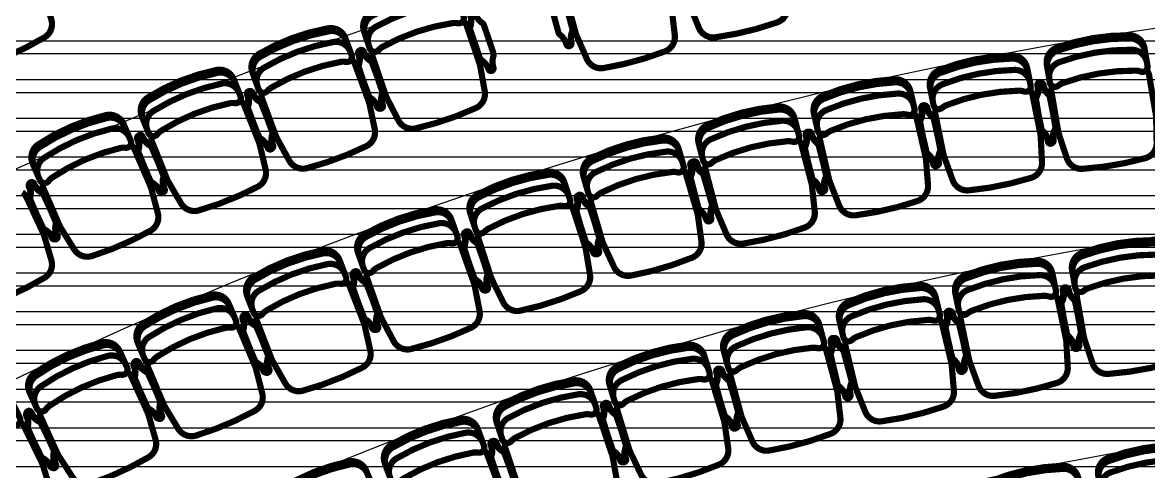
# Model space of a CAD drawing. Header units: metres. Extents: x -331 to 2982, y 362 to 2539.
# Drawn here: x 837.98 to 843.43, y 986.34 to 988.52 of the extents above; entities that cross this region are included whole.
import ezdxf

# ---------------------------------------------------------------- set-up
doc = ezdxf.new("R2010")
doc.units = ezdxf.units.M
doc.layers.add('Pis', color=251, linetype='Continuous')
doc.layers.add('Renato', color=7, linetype='Continuous')

msp = doc.modelspace()

# ---------------------------------------------------------------- hatches: boundary and pattern name
at = {"layer": 'Renato'}
h = msp.add_hatch(dxfattribs=at)
h.set_pattern_fill('ANSI32', color=256, scale=0.5, angle=135)
h.set_pattern_definition([(180, (839.86678, 988.55278), (-1e-17, -0.1875), []), (180, (839.80428, 988.61528), (-1e-17, -0.1875), [])])
h.paths.add_polyline_path([(840.7153, 988.5528), (836.5653, 988.5528), (836.5653, 983.2157), (840.7153, 983.2157)])
h = msp.add_hatch(dxfattribs=at)
h.set_pattern_fill('ANSI32', color=256, scale=0.5, angle=135)
h.set_pattern_definition([(180, (846.11678, 988.55278), (-1e-17, -0.1875), []), (180, (846.05428, 988.61528), (-1e-17, -0.1875), [])])
h.paths.add_polyline_path([(846.1168, 988.5528), (840.7153, 988.5528), (840.7153, 983.1981), (846.1168, 983.1981)])

# ---------------------------------------------------------------- linework, layer by layer
at = {"layer": 'Pis', "const_width": 0.03}
for points in [[(841.1604, 988.8347, 0.149389), (841.1586, 988.8056), (841.2037, 988.6184, 0.03724), (841.2083, 988.6042), (841.2544, 988.4907, 0.342214), (841.3338, 988.4445, 0.051556), (841.6338, 988.5168, 0.342214), (841.6835, 988.5941), (841.6728, 988.7162, 0.03724), (841.6704, 988.7309), (841.6253, 988.9181, 0.149389), (841.6104, 988.9432)], [(837.5568, 988.6622, 0.149389), (837.5609, 988.6333), (837.6421, 988.4587, 0.03724), (837.6494, 988.4457), (837.717, 988.3435, 0.342214), (837.804, 988.314, 0.051556), (838.0837, 988.4442, 0.342214), (838.1172, 988.5298), (838.0826, 988.6473, 0.03724), (838.0773, 988.6612), (837.9961, 988.8358, 0.149389), (837.9765, 988.8575)], [(840.608, 988.6806, 0.149389), (840.607, 988.6514), (840.6575, 988.4656, 0.03724), (840.6625, 988.4516), (840.7118, 988.3394, 0.342214), (840.7925, 988.2955, 0.051556), (841.0903, 988.3764, 0.342214), (841.1378, 988.4551), (841.1236, 988.5768, 0.03724), (841.1207, 988.5914), (841.0703, 988.7772, 0.149389), (841.0547, 988.8019)], [(839.6367, 988.4592, -0.36261), (839.6713, 988.5489, -0.08991), (840.0091, 988.6637, -0.36261), (840.0912, 988.6136)], [(839.6547, 988.4062, -0.36261), (839.6894, 988.4959, -0.08991), (840.0272, 988.6106, -0.36261), (840.1092, 988.5605)], [(839.6741, 988.3759, 0.149389), (839.675, 988.3466), (839.7369, 988.1643, 0.03724), (839.7427, 988.1506), (839.7989, 988.0417, 0.342214), (839.8822, 988.003, 0.051556), (840.1744, 988.1022, 0.342214), (840.2169, 988.1837), (840.1951, 988.3043, 0.03724), (840.1914, 988.3187), (840.1295, 988.501, 0.149389), (840.1124, 988.5247)], [(839.0966, 988.2597, -0.36261), (839.1288, 988.3503, -0.08991), (839.4633, 988.4741, -0.36261), (839.5467, 988.4263)], [(839.116, 988.2072, -0.36261), (839.1482, 988.2978, -0.08991), (839.4828, 988.4216, -0.36261), (839.5662, 988.3738)], [(842.9429, 988.2964, -0.36261), (842.9912, 988.3795, -0.08991), (843.3429, 988.4396, -0.36261), (843.4161, 988.3773)], [(842.9524, 988.2412, -0.36261), (843.0007, 988.3243, -0.08991), (843.3523, 988.3844, -0.36261), (843.4255, 988.322)], [(839.1362, 988.1774, 0.149389), (839.1378, 988.1482), (839.2047, 987.9676, 0.03724), (839.2109, 987.9541), (839.27, 987.8468, 0.342214), (839.3543, 987.8103, 0.051556), (839.6437, 987.9174, 0.342214), (839.684, 988), (839.6589, 988.1199, 0.03724), (839.6548, 988.1342), (839.588, 988.3148, 0.149389), (839.5703, 988.338)], [(842.3772, 988.187, -0.36261), (842.4231, 988.2715, -0.08991), (842.7729, 988.3416, -0.36261), (842.8479, 988.2814)], [(838.5611, 988.048, -0.36261), (838.5908, 988.1395, -0.08991), (838.9219, 988.2723, -0.36261), (839.0066, 988.2267)], [(842.3882, 988.1321, -0.36261), (842.4342, 988.2166, -0.08991), (842.7839, 988.2867, -0.36261), (842.8589, 988.2265)], [(842.9667, 988.2082, 0.149389), (842.9629, 988.1792), (842.9954, 987.9894, 0.03724), (842.999, 987.9749), (843.0373, 987.8585, 0.342214), (843.1135, 987.8072, 0.051556), (843.4176, 987.8591, 0.342214), (843.4724, 987.9329), (843.4699, 988.0554, 0.03724), (843.4685, 988.0702), (843.4361, 988.26, 0.149389), (843.423, 988.2861)], [(838.5819, 987.996, -0.36261), (838.6117, 988.0875, -0.08991), (838.9428, 988.2203, -0.36261), (839.0274, 988.1747)], [(841.8151, 988.0607, -0.36261), (841.8586, 988.1465, -0.08991), (842.2062, 988.2266, -0.36261), (842.2829, 988.1685)], [(842.4035, 988.0995, 0.149389), (842.4006, 988.0704), (842.4385, 987.8816, 0.03724), (842.4425, 987.8673), (842.4841, 987.7521, 0.342214), (842.5618, 987.7029, 0.051556), (842.8643, 987.7636, 0.342214), (842.9169, 987.8389), (842.9109, 987.9613, 0.03724), (842.9091, 987.976), (842.8712, 988.1648, 0.149389), (842.8574, 988.1905)], [(838.6029, 987.9668, 0.149389), (838.6054, 987.9377), (838.677, 987.759, 0.03724), (838.6836, 987.7456), (838.7456, 987.6399, 0.342214), (838.8309, 987.6057, 0.051556), (839.1172, 987.7206, 0.342214), (839.1553, 987.8042), (839.127, 987.9235, 0.03724), (839.1225, 987.9377), (839.0509, 988.1164, 0.149389), (839.0325, 988.1391)], [(841.8277, 988.0061, -0.36261), (841.8712, 988.0919, -0.08991), (842.2188, 988.172, -0.36261), (842.2954, 988.1139)], [(841.257, 987.9175, -0.36261), (841.298, 988.0045, -0.08991), (841.6432, 988.0946, -0.36261), (841.7214, 988.0387)], [(841.8439, 987.974, 0.149389), (841.8418, 987.9448), (841.8851, 987.7572, 0.03724), (841.8895, 987.743), (841.9344, 987.629, 0.342214), (842.0135, 987.5821, 0.051556), (842.3141, 987.6514, 0.342214), (842.3646, 987.7282), (842.3551, 987.8503, 0.03724), (842.3528, 987.865), (842.3096, 988.0527, 0.149389), (842.295, 988.078)], [(838.0325, 987.8196, -0.36261), (838.0597, 987.9118, -0.08991), (838.3872, 988.0535, -0.36261), (838.473, 988.0103)], [(841.2711, 987.8633, -0.36261), (841.3121, 987.9503, -0.08991), (841.6573, 988.0404, -0.36261), (841.7356, 987.9845)], [(838.0548, 987.7682, -0.36261), (838.082, 987.8604, -0.08991), (838.4094, 988.0021, -0.36261), (838.4953, 987.9589)], [(838.0765, 987.7395, 0.149389), (838.0797, 987.7105), (838.1562, 987.5338, 0.03724), (838.1631, 987.5206), (838.228, 987.4166, 0.342214), (838.3142, 987.3848, 0.051556), (838.5973, 987.5073, 0.342214), (838.6331, 987.592), (838.6016, 987.7104, 0.03724), (838.5967, 987.7245), (838.5203, 987.9012, 0.149389), (838.5013, 987.9234)], [(840.6993, 987.7564, -0.36261), (840.7378, 987.8445, -0.08991), (841.0802, 987.9445, -0.36261), (841.1601, 987.8909)], [(841.2882, 987.8317, 0.149389), (841.287, 987.8025), (841.3356, 987.6162, 0.03724), (841.3404, 987.6021), (841.3886, 987.4894, 0.342214), (841.469, 987.4448, 0.051556), (841.7675, 987.5227, 0.342214), (841.8158, 987.6009), (841.8028, 987.7227, 0.03724), (841.8001, 987.7374), (841.7515, 987.9237, 0.149389), (841.7361, 987.9485)], [(840.715, 987.7027, -0.36261), (840.7535, 987.7908, -0.08991), (841.0959, 987.8907, -0.36261), (841.1758, 987.8371)], [(840.1509, 987.5796, -0.36261), (840.1869, 987.6688, -0.08991), (840.5263, 987.7785, -0.36261), (840.6077, 987.7272)], [(840.733, 987.6715, 0.149389), (840.7326, 987.6423), (840.7865, 987.4574, 0.03724), (840.7917, 987.4435), (840.8431, 987.3323, 0.342214), (840.9247, 987.2899, 0.051556), (841.2209, 987.3764, 0.342214), (841.2669, 987.4559), (841.2504, 987.5773, 0.03724), (841.2473, 987.5919), (841.1934, 987.7767, 0.149389), (841.1773, 987.8012)], [(840.1681, 987.5263, -0.36261), (840.2041, 987.6155, -0.08991), (840.5436, 987.7252, -0.36261), (840.6249, 987.6739)], [(837.5568, 987.4972, 0.149389), (837.5609, 987.4683), (837.6421, 987.2937, 0.03724), (837.6494, 987.2807), (837.717, 987.1785, 0.342214), (837.804, 987.149, 0.051556), (838.0837, 987.2792, 0.342214), (838.1172, 987.3648), (838.0826, 987.4823, 0.03724), (838.0773, 987.4962), (837.9961, 987.6708, 0.149389), (837.9765, 987.6925)], [(839.608, 987.3869, -0.36261), (839.6413, 987.4771, -0.08991), (839.9775, 987.5964, -0.36261), (840.0603, 987.5475)], [(840.187, 987.4957, 0.149389), (840.1875, 987.4665), (840.2467, 987.2833, 0.03724), (840.2523, 987.2695), (840.3069, 987.1598, 0.342214), (840.3896, 987.1198, 0.051556), (840.6832, 987.2147, 0.342214), (840.7269, 987.2955), (840.7069, 987.4164, 0.03724), (840.7034, 987.4309), (840.6442, 987.6141, 0.149389), (840.6275, 987.638)], [(839.6267, 987.3341, -0.36261), (839.6601, 987.4243, -0.08991), (839.9963, 987.5436, -0.36261), (840.079, 987.4947)], [(839.6464, 987.304, 0.149389), (839.6477, 987.2748), (839.7122, 987.0934, 0.03724), (839.7182, 987.0798), (839.7759, 986.9717, 0.342214), (839.8597, 986.9341, 0.051556), (840.1505, 987.0373, 0.342214), (840.1918, 987.1194), (840.1684, 987.2397, 0.03724), (840.1645, 987.254), (840.1001, 987.4354, 0.149389), (840.0827, 987.4589)], [(843.0654, 987.3019, -0.36261), (843.1133, 987.3852, -0.08991), (843.4647, 987.447, -0.36261), (843.5382, 987.3849)], [(839.0711, 987.1777, -0.36261), (839.1019, 987.2688, -0.08991), (839.4345, 987.3977, -0.36261), (839.5187, 987.3512)], [(843.0751, 987.2467, -0.36261), (843.123, 987.33, -0.08991), (843.4744, 987.3918, -0.36261), (843.5479, 987.3298)], [(839.0914, 987.1255, -0.36261), (839.1222, 987.2165, -0.08991), (839.4548, 987.3455, -0.36261), (839.5389, 987.299)], [(842.4998, 987.1903, -0.36261), (842.5452, 987.2751, -0.08991), (842.8946, 987.3474, -0.36261), (842.9699, 987.2876)], [(839.112, 987.096, 0.149389), (839.1141, 987.0668), (839.1837, 986.8873, 0.03724), (839.1901, 986.8739), (839.2509, 986.7674, 0.342214), (839.3358, 986.7323, 0.051556), (839.6234, 986.8438, 0.342214), (839.6624, 986.927), (839.6356, 987.0466, 0.03724), (839.6312, 987.0608), (839.5617, 987.2403, 0.149389), (839.5436, 987.2633)], [(842.5112, 987.1354, -0.36261), (842.5566, 987.2202, -0.08991), (842.9059, 987.2925, -0.36261), (842.9812, 987.2328)], [(843.0896, 987.2138, 0.149389), (843.086, 987.1848), (843.1193, 986.9951, 0.03724), (843.123, 986.9807), (843.1619, 986.8645, 0.342214), (843.2383, 986.8135, 0.051556), (843.5422, 986.8669, 0.342214), (843.5966, 986.9409), (843.5936, 987.0634, 0.03724), (843.5921, 987.0782), (843.5588, 987.2678, 0.149389), (843.5455, 987.2939)], [(841.9381, 987.0609, -0.36261), (841.9808, 987.1469, -0.08991), (842.3279, 987.2298, -0.36261), (842.4049, 987.1723)], [(838.5408, 986.9525, -0.36261), (838.569, 987.0444, -0.08991), (838.8978, 987.1828, -0.36261), (838.9832, 987.1387)], [(841.9511, 987.0064, -0.36261), (841.9939, 987.0925, -0.08991), (842.3409, 987.1753, -0.36261), (842.4179, 987.1178)], [(842.5266, 987.103, 0.149389), (842.5239, 987.0739), (842.563, 986.8853, 0.03724), (842.5671, 986.871), (842.6094, 986.756, 0.342214), (842.6874, 986.7073, 0.051556), (842.9895, 986.7699, 0.342214), (843.0417, 986.8455), (843.0349, 986.9679, 0.03724), (843.033, 986.9826), (842.994, 987.1712, 0.149389), (842.9799, 987.1968)], [(838.5626, 986.9008, -0.36261), (838.5907, 986.9927, -0.08991), (838.9195, 987.1312, -0.36261), (839.005, 987.0871)], [(838.584, 986.8719, 0.149389), (838.587, 986.8429), (838.6617, 986.6654, 0.03724), (838.6685, 986.6522), (838.7322, 986.5475, 0.342214), (838.8181, 986.5148, 0.051556), (839.1025, 986.6345, 0.342214), (839.1391, 986.7188), (839.1088, 986.8375, 0.03724), (839.1041, 986.8517), (839.0294, 987.0291, 0.149389), (839.0106, 987.0516)], [(841.3782, 986.913, -0.36261), (841.4184, 987.0003, -0.08991), (841.7628, 987.0936, -0.36261), (841.8415, 987.0385)], [(841.3929, 986.8589, -0.36261), (841.4331, 986.9463, -0.08991), (841.7774, 987.0396, -0.36261), (841.8562, 986.9844)], [(841.9675, 986.9744, 0.149389), (841.9657, 986.9452), (842.0104, 986.7579, 0.03724), (842.0149, 986.7437), (842.0607, 986.6301, 0.342214), (842.1401, 986.5838, 0.051556), (842.4402, 986.6554, 0.342214), (842.4901, 986.7326), (842.4796, 986.8547, 0.03724), (842.4773, 986.8694), (842.4325, 987.0567, 0.149389), (842.4177, 987.0819)], [(838.0175, 986.7114, -0.36261), (838.0431, 986.8041, -0.08991), (838.3678, 986.9519, -0.36261), (838.4544, 986.9102)], [(840.8258, 986.7481, -0.36261), (840.8634, 986.8366, -0.08991), (841.2047, 986.9403, -0.36261), (841.2851, 986.8876)], [(841.4103, 986.8274, 0.149389), (841.4093, 986.7982), (841.4597, 986.6124, 0.03724), (841.4646, 986.5983), (841.5139, 986.4861, 0.342214), (841.5946, 986.4422, 0.051556), (841.8924, 986.5229, 0.342214), (841.94, 986.6016), (841.9258, 986.7233, 0.03724), (841.923, 986.7379), (841.8726, 986.9237, 0.149389), (841.8571, 986.9485)], [(838.0408, 986.6604, -0.36261), (838.0663, 986.7531, -0.08991), (838.391, 986.9009, -0.36261), (838.4776, 986.8592)], [(840.8421, 986.6945, -0.36261), (840.8796, 986.783, -0.08991), (841.221, 986.8867, -0.36261), (841.3014, 986.8339)], [(838.063, 986.6321, 0.149389), (838.0668, 986.6032), (838.1466, 986.4279, 0.03724), (838.1537, 986.4149), (838.2205, 986.3121, 0.342214), (838.3073, 986.2818, 0.051556), (838.5881, 986.4096, 0.342214), (838.6222, 986.495), (838.5886, 986.6128, 0.03724), (838.5834, 986.6268), (838.5037, 986.802, 0.149389), (838.4843, 986.8239)], [(840.2794, 986.5644, -0.36261), (840.3142, 986.654, -0.08991), (840.6523, 986.7679, -0.36261), (840.7343, 986.7176)], [(840.8604, 986.6635, 0.149389), (840.8604, 986.6343), (840.9163, 986.4501, 0.03724), (840.9217, 986.4362), (840.9743, 986.3255, 0.342214), (841.0563, 986.2841, 0.051556), (841.3515, 986.3737, 0.342214), (841.3967, 986.4538), (841.3789, 986.575, 0.03724), (841.3756, 986.5895), (841.3197, 986.7738, 0.149389), (841.3034, 986.798)], [(840.2973, 986.5113, -0.36261), (840.3321, 986.6009, -0.08991), (840.6702, 986.7148, -0.36261), (840.7522, 986.6645)], [(840.3165, 986.4809, 0.149389), (840.3174, 986.4517), (840.3789, 986.2692, 0.03724), (840.3846, 986.2555), (840.4406, 986.1465, 0.342214), (840.5238, 986.1075, 0.051556), (840.8162, 986.2061, 0.342214), (840.8589, 986.2874), (840.8374, 986.4081, 0.03724), (840.8337, 986.4225), (840.7722, 986.605, 0.149389), (840.7552, 986.6287)], [(837.5495, 986.3768, 0.149389), (837.5541, 986.3479), (837.6388, 986.175, 0.03724), (837.6464, 986.1622), (837.716, 986.0614, 0.342214), (837.8036, 986.0336, 0.051556), (838.0807, 986.1694, 0.342214), (838.1124, 986.2557), (838.0754, 986.3725, 0.03724), (838.0698, 986.3863), (837.9851, 986.5592, 0.149389), (837.9651, 986.5805)], [(839.7381, 986.3661, -0.36261), (839.7702, 986.4567, -0.08991), (840.1047, 986.5808, -0.36261), (840.1881, 986.5331)], [(839.7576, 986.3136, -0.36261), (839.7897, 986.4042, -0.08991), (840.1242, 986.5283, -0.36261), (840.2076, 986.4805)], [(839.7778, 986.2838, 0.149389), (839.7795, 986.2546), (839.8464, 986.0741, 0.03724), (839.8526, 986.0606), (839.9118, 985.9533, 0.342214), (839.9962, 985.9169, 0.051556), (840.2855, 986.0242, 0.342214), (840.3257, 986.1068), (840.3006, 986.2268, 0.03724), (840.2965, 986.2411), (840.2295, 986.4216, 0.149389), (840.2118, 986.4448)], [(843.1919, 986.3079, -0.36261), (843.2394, 986.3915, -0.08991), (843.5905, 986.4549, -0.36261), (843.6643, 986.3932)], [(843.2019, 986.2528, -0.36261), (843.2494, 986.3364, -0.08991), (843.6005, 986.3997, -0.36261), (843.6742, 986.3381)], [(839.2039, 986.1495, -0.36261), (839.2332, 986.2411, -0.08991), (839.5638, 986.3752, -0.36261), (839.6486, 986.33)], [(842.6264, 986.1941, -0.36261), (842.6712, 986.2791, -0.08991), (843.0201, 986.3537, -0.36261), (843.0958, 986.2944)]]:
    msp.add_lwpolyline(points, format="xyb", dxfattribs=at)
for points in [[(840.0602, 988.5133, 0.08991), (839.7224, 988.3986, 0.086278), (839.7024, 988.3825, -0.57735), (839.6599, 988.3909), (839.6319, 988.4734, -0.36261), (839.6665, 988.5631, -0.08991), (840.0043, 988.6779, -0.36261), (840.0864, 988.6278), (840.1144, 988.5453, -0.57735), (840.0859, 988.5127, 0.086278)], [(840.6415, 988.4863), (840.6037, 988.6254, 0.164851), (840.5966, 988.6361, -0.162089), (840.5649, 988.6827, 1), (840.5408, 988.6761, -0.162089), (840.537, 988.6199, 0.164851), (840.5362, 988.6071), (840.574, 988.468, 0.164851), (840.5811, 988.4573, -0.162089), (840.6128, 988.4107, 1), (840.6369, 988.4173, -0.162089), (840.6407, 988.4735, 0.164851)], [(840.2009, 988.3346, -0.164851), (840.1931, 988.3448), (840.1467, 988.4813, -0.164851), (840.1467, 988.4941, 0.162089), (840.147, 988.5505, -1), (840.1707, 988.5585, 0.162089), (840.2052, 988.514, -0.164851), (840.213, 988.5038), (840.2593, 988.3673, -0.164851), (840.2594, 988.3545, 0.162089), (840.2591, 988.2981, -1), (840.2354, 988.2901, 0.162089)], [(839.5184, 988.3253, 0.08991), (839.1839, 988.2014, 0.086278), (839.1643, 988.1848, -0.57735), (839.1216, 988.1921), (839.0914, 988.2738, -0.36261), (839.1236, 988.3644, -0.08991), (839.4581, 988.4882, -0.36261), (839.5415, 988.4404), (839.5718, 988.3587, -0.57735), (839.5441, 988.3253, 0.086278)], [(843.3696, 988.2831, 0.08991), (843.018, 988.223, 0.086278), (842.9957, 988.2102, -0.57735), (842.9551, 988.2253), (842.9404, 988.3112, -0.36261), (842.9887, 988.3943, -0.08991), (843.3403, 988.4544, -0.36261), (843.4135, 988.392), (843.4282, 988.3061, -0.57735), (843.3949, 988.2785, 0.086278)], [(839.6639, 988.1504, -0.164851), (839.6558, 988.1604), (839.6058, 988.2956, -0.164851), (839.6054, 988.3084, 0.162089), (839.6042, 988.3647, -1), (839.6276, 988.3734, 0.162089), (839.6634, 988.3298, -0.164851), (839.6714, 988.3198), (839.7215, 988.1847, -0.164851), (839.7218, 988.1719, 0.162089), (839.7231, 988.1155, -1), (839.6996, 988.1068, 0.162089)], [(839.7196, 988.184), (839.6733, 988.3205, 0.164851), (839.6655, 988.3307, -0.162089), (839.6309, 988.3752, 1), (839.6073, 988.3672, -0.162089), (839.607, 988.3108, 0.164851), (839.607, 988.298), (839.6533, 988.1615, 0.164851), (839.6612, 988.1513, -0.162089), (839.6957, 988.1068, 1), (839.7194, 988.1148, -0.162089), (839.7196, 988.1712, 0.164851)], [(842.8041, 988.186, 0.08991), (842.4544, 988.1158, 0.086278), (842.4324, 988.1024, -0.57735), (842.3914, 988.1163), (842.3743, 988.2017, -0.36261), (842.4202, 988.2862, -0.08991), (842.77, 988.3564, -0.36261), (842.8449, 988.2961), (842.862, 988.2107, -0.57735), (842.8295, 988.1821, 0.086278)], [(838.981, 988.1249, 0.08991), (838.6499, 987.9921, 0.086278), (838.6308, 987.9749, -0.57735), (838.5879, 987.9811), (838.5555, 988.0619, -0.36261), (838.5852, 988.1534, -0.08991), (838.9163, 988.2862, -0.36261), (839.001, 988.2406), (839.0334, 988.1598, -0.57735), (839.0067, 988.1257, 0.086278)], [(842.2419, 988.0719, 0.08991), (841.8943, 987.9918, 0.086278), (841.8727, 987.9777, -0.57735), (841.8313, 987.9904), (841.8118, 988.0753, -0.36261), (841.8552, 988.1611, -0.08991), (842.2029, 988.2412, -0.36261), (842.2795, 988.1832), (842.2991, 988.0982, -0.57735), (842.2674, 988.0687, 0.086278)], [(842.9206, 987.9906, -0.164851), (842.9141, 988.0017), (842.8858, 988.143, -0.164851), (842.8875, 988.1558, 0.162089), (842.895, 988.2116, -1), (842.9195, 988.2165, 0.162089), (842.948, 988.1679, -0.164851), (842.9544, 988.1568), (842.9828, 988.0155, -0.164851), (842.9811, 988.0028, 0.162089), (842.9736, 987.9469, -1), (842.9491, 987.942, 0.162089)], [(842.9815, 988.0116), (842.9572, 988.1536, 0.164851), (842.9511, 988.1649, -0.162089), (842.924, 988.2143, 1), (842.8993, 988.2101, -0.162089), (842.8902, 988.1545, 0.164851), (842.8882, 988.1418), (842.9125, 987.9998, 0.164851), (842.9186, 987.9885, -0.162089), (842.9457, 987.939, 1), (842.9703, 987.9433, -0.162089), (842.9794, 987.9989, 0.164851)], [(839.1311, 987.9541, -0.164851), (839.1228, 987.9638), (839.0691, 988.0976, -0.164851), (839.0684, 988.1104, 0.162089), (839.0657, 988.1667, -1), (839.0889, 988.176, 0.162089), (839.1258, 988.1334, -0.164851), (839.1341, 988.1237), (839.1878, 987.9899, -0.164851), (839.1885, 987.9771, 0.162089), (839.1912, 987.9208, -1), (839.168, 987.9115, 0.162089)], [(839.1869, 987.9869), (839.1369, 988.122, 0.164851), (839.1288, 988.132, -0.162089), (839.0931, 988.1756, 1), (839.0696, 988.1669, -0.162089), (839.0709, 988.1106, 0.164851), (839.0712, 988.0977), (839.1212, 987.9626, 0.164851), (839.1293, 987.9526, -0.162089), (839.1651, 987.909, 1), (839.1885, 987.9177, -0.162089), (839.1872, 987.974, 0.164851)], [(841.6833, 987.941, 0.08991), (841.3381, 987.8509, 0.086278), (841.317, 987.8362, -0.57735), (841.2752, 987.8477), (841.2532, 987.932, -0.36261), (841.2942, 988.019, -0.08991), (841.6394, 988.1091, -0.36261), (841.7177, 988.0532), (841.7397, 987.9689, -0.57735), (841.7088, 987.9385, 0.086278)], [(842.3639, 987.88, -0.164851), (842.3571, 987.8909), (842.3248, 988.0313, -0.164851), (842.326, 988.0441, 0.162089), (842.332, 988.1001, -1), (842.3563, 988.1058, 0.162089), (842.3862, 988.058, -0.164851), (842.393, 988.047), (842.4253, 987.9066, -0.164851), (842.4241, 987.8938, 0.162089), (842.4181, 987.8378, -1), (842.3938, 987.8322, 0.162089)], [(842.4239, 987.9034), (842.3956, 988.0447, 0.164851), (842.3891, 988.0558, -0.162089), (842.3606, 988.1045, 1), (842.3361, 988.0995, -0.162089), (842.3286, 988.0437, 0.164851), (842.3269, 988.0309), (842.3553, 987.8897, 0.164851), (842.3617, 987.8785, -0.162089), (842.3902, 987.8299, 1), (842.4147, 987.8348, -0.162089), (842.4223, 987.8907, 0.164851)], [(838.4502, 987.9078, 0.08991), (838.1228, 987.7661, 0.086278), (838.1042, 987.7484, -0.57735), (838.0612, 987.7534), (838.0266, 987.8334, -0.36261), (838.0538, 987.9256, -0.08991), (838.3812, 988.0673, -0.36261), (838.4671, 988.0241), (838.5017, 987.9441, -0.57735), (838.4759, 987.9093, 0.086278)], [(838.6049, 987.7411, -0.164851), (838.5963, 987.7507), (838.539, 987.8829, -0.164851), (838.538, 987.8957, 0.162089), (838.5337, 987.9519, -1), (838.5566, 987.9618, 0.162089), (838.5947, 987.9202, -0.164851), (838.6033, 987.9107), (838.6605, 987.7785, -0.164851), (838.6616, 987.7657, 0.162089), (838.6659, 987.7095, -1), (838.6429, 987.6995, 0.162089)], [(838.6587, 987.7777), (838.6051, 987.9115, 0.164851), (838.5967, 987.9212, -0.162089), (838.5598, 987.9638, 1), (838.5366, 987.9545, -0.162089), (838.5394, 987.8982, 0.164851), (838.5401, 987.8854), (838.5938, 987.7516, 0.164851), (838.6021, 987.7419, -0.162089), (838.639, 987.6993, 1), (838.6622, 987.7086, -0.162089), (838.6594, 987.7649, 0.164851)], [(841.8107, 987.7526, -0.164851), (841.8036, 987.7633), (841.7673, 987.9028, -0.164851), (841.7682, 987.9156, 0.162089), (841.7725, 987.9718, -1), (841.7967, 987.9781, 0.162089), (841.8279, 987.9311, -0.164851), (841.835, 987.9204), (841.8714, 987.781, -0.164851), (841.8705, 987.7682, 0.162089), (841.8661, 987.712, -1), (841.8419, 987.7057, 0.162089)], [(841.8699, 987.7786), (841.8375, 987.919, 0.164851), (841.8308, 987.9299, -0.162089), (841.8009, 987.9777, 1), (841.7765, 987.9721, -0.162089), (841.7706, 987.916, 0.164851), (841.7693, 987.9033), (841.8017, 987.7628, 0.164851), (841.8084, 987.7519, -0.162089), (841.8383, 987.7041, 1), (841.8627, 987.7097, -0.162089), (841.8686, 987.7658, 0.164851)], [(841.1247, 987.7921, 0.08991), (840.7822, 987.6921, 0.086278), (840.7616, 987.6769, -0.57735), (840.7195, 987.6872), (840.6951, 987.7708, -0.36261), (840.7336, 987.8589, -0.08991), (841.076, 987.9589, -0.36261), (841.1559, 987.9053), (841.1803, 987.8216, -0.57735), (841.1503, 987.7903, 0.086278)], [(841.2575, 987.6074, -0.164851), (841.2501, 987.6179), (841.2098, 987.7563, -0.164851), (841.2103, 987.7691, 0.162089), (841.213, 987.8254, -1), (841.237, 987.8324, 0.162089), (841.2696, 987.7864, -0.164851), (841.277, 987.7759), (841.3173, 987.6375, -0.164851), (841.3168, 987.6247, 0.162089), (841.3141, 987.5684, -1), (841.2901, 987.5614, 0.162089)], [(841.3198, 987.6371), (841.2835, 987.7765, 0.164851), (841.2764, 987.7872, -0.162089), (841.2452, 987.8342, 1), (841.221, 987.8278, -0.162089), (841.2166, 987.7716, 0.164851), (841.2157, 987.7588), (841.2521, 987.6194, 0.164851), (841.2592, 987.6087, -0.162089), (841.2904, 987.5618, 1), (841.3146, 987.5681, -0.162089), (841.3189, 987.6243, 0.164851)], [(840.5751, 987.6274, 0.08991), (840.2357, 987.5178, 0.086278), (840.2154, 987.5019, -0.57735), (840.1731, 987.511), (840.1463, 987.5939, -0.36261), (840.1823, 987.6831, -0.08991), (840.5217, 987.7928, -0.36261), (840.6031, 987.7415), (840.6298, 987.6586, -0.57735), (840.6008, 987.6264, 0.086278)], [(838.085, 987.5131, -0.164851), (838.0762, 987.5224), (838.0154, 987.6531, -0.164851), (838.014, 987.6658, 0.162089), (838.0082, 987.7219, -1), (838.0308, 987.7324, 0.162089), (838.07, 987.6919, -0.164851), (838.0788, 987.6826), (838.1396, 987.5519, -0.164851), (838.141, 987.5392, 0.162089), (838.1468, 987.4831, -1), (838.1242, 987.4726, 0.162089)], [(838.1374, 987.552), (838.0802, 987.6843, 0.164851), (838.0716, 987.6938, -0.162089), (838.0335, 987.7354, 1), (838.0106, 987.7255, -0.162089), (838.0149, 987.6693, 0.164851), (838.016, 987.6565), (838.0732, 987.5242, 0.164851), (838.0818, 987.5147, -0.162089), (838.1198, 987.4731, 1), (838.1428, 987.483, -0.162089), (838.1385, 987.5392, 0.164851)], [(840.7132, 987.4467, -0.164851), (840.7055, 987.457), (840.6612, 987.5941, -0.164851), (840.6614, 987.6069, 0.162089), (840.6625, 987.6633, -1), (840.6863, 987.671, 0.162089), (840.7201, 987.6259, -0.164851), (840.7278, 987.6156), (840.7721, 987.4785, -0.164851), (840.7719, 987.4657, 0.162089), (840.7708, 987.4093, -1), (840.747, 987.4016, 0.162089)], [(840.7701, 987.4779), (840.7298, 987.6162, 0.164851), (840.7224, 987.6268, -0.162089), (840.6898, 987.6728, 1), (840.6658, 987.6658, -0.162089), (840.6631, 987.6095, 0.164851), (840.6626, 987.5966), (840.7029, 987.4583, 0.164851), (840.7103, 987.4478, -0.162089), (840.7429, 987.4018, 1), (840.7669, 987.4088, -0.162089), (840.7696, 987.4651, 0.164851)], [(840.0306, 987.4468, 0.08991), (839.6944, 987.3275, 0.086278), (839.6747, 987.3111, -0.57735), (839.6321, 987.3189), (839.6029, 987.401, -0.36261), (839.6363, 987.4912, -0.08991), (839.9725, 987.6106, -0.36261), (840.0553, 987.5616), (840.0844, 987.4795, -0.57735), (840.0563, 987.4466, 0.086278)], [(840.1738, 987.2701, -0.164851), (840.1658, 987.2802), (840.1176, 987.416, -0.164851), (840.1174, 987.4288, 0.162089), (840.1169, 987.4852, -1), (840.1405, 987.4935, 0.162089), (840.1756, 987.4495, -0.164851), (840.1836, 987.4394), (840.2318, 987.3036, -0.164851), (840.232, 987.2908, 0.162089), (840.2325, 987.2344, -1), (840.2089, 987.226, 0.162089)], [(840.2297, 987.3032), (840.1854, 987.4404, 0.164851), (840.1777, 987.4507, -0.162089), (840.1439, 987.4957, 1), (840.1201, 987.488, -0.162089), (840.119, 987.4317, 0.164851), (840.1188, 987.4189), (840.1631, 987.2817, 0.164851), (840.1708, 987.2714, -0.162089), (840.2046, 987.2264, 1), (840.2284, 987.234, -0.162089), (840.2295, 987.2904, 0.164851)], [(843.4922, 987.2906, 0.08991), (843.1408, 987.2289, 0.086278), (843.1186, 987.216, -0.57735), (843.0779, 987.2308), (843.0628, 987.3166, -0.36261), (843.1107, 987.4, -0.08991), (843.4621, 987.4617, -0.36261), (843.5356, 987.3997), (843.5507, 987.3139, -0.57735), (843.5175, 987.2861, 0.086278)], [(839.4919, 987.2497, 0.08991), (839.1593, 987.1208, 0.086278), (839.14, 987.1038, -0.57735), (839.0972, 987.1104), (839.0657, 987.1917, -0.36261), (839.0965, 987.2828, -0.08991), (839.4291, 987.4117, -0.36261), (839.5132, 987.3652), (839.5447, 987.2839, -0.57735), (839.5176, 987.2502, 0.086278)], [(842.9267, 987.192, 0.08991), (842.5774, 987.1196, 0.086278), (842.5556, 987.1061, -0.57735), (842.5145, 987.1197), (842.4968, 987.205, -0.36261), (842.5422, 987.2898, -0.08991), (842.8915, 987.3621, -0.36261), (842.9668, 987.3023), (842.9845, 987.217, -0.57735), (842.9522, 987.1882, 0.086278)], [(839.6401, 987.0771, -0.164851), (839.6318, 987.087), (839.5797, 987.2214, -0.164851), (839.5792, 987.2342, 0.162089), (839.5771, 987.2905, -1), (839.6004, 987.2995, 0.162089), (839.6368, 987.2565, -0.164851), (839.645, 987.2467), (839.6971, 987.1123, -0.164851), (839.6976, 987.0995, 0.162089), (839.6998, 987.0431, -1), (839.6765, 987.0341, 0.162089)], [(839.6946, 987.1129), (839.6464, 987.2487, 0.164851), (839.6385, 987.2588, -0.162089), (839.6033, 987.3028, 1), (839.5798, 987.2945, -0.162089), (839.5803, 987.2381, 0.164851), (839.5805, 987.2253), (839.6287, 987.0894, 0.164851), (839.6366, 987.0794, -0.162089), (839.6718, 987.0353, 1), (839.6953, 987.0437, -0.162089), (839.6948, 987.1, 0.164851)], [(842.3647, 987.0754, 0.08991), (842.0177, 986.9925, 0.086278), (841.9963, 986.9783, -0.57735), (841.9548, 986.9907), (841.9346, 987.0754, -0.36261), (841.9774, 987.1615, -0.08991), (842.3244, 987.2444, -0.36261), (842.4014, 987.1869), (842.4217, 987.1022, -0.57735), (842.3902, 987.0724, 0.086278)], [(843.0444, 986.9973, -0.164851), (843.0379, 987.0084), (843.0087, 987.1495, -0.164851), (843.0102, 987.1622, 0.162089), (843.0174, 987.2182, -1), (843.0419, 987.2232, 0.162089), (843.0707, 987.1748, -0.164851), (843.0772, 987.1637), (843.1064, 987.0226, -0.164851), (843.1049, 987.0098, 0.162089), (843.0977, 986.9539, -1), (843.0732, 986.9489, 0.162089)], [(843.1053, 987.0172), (843.0803, 987.1592, 0.164851), (843.0742, 987.1704, -0.162089), (843.0469, 987.2197, 1), (843.0222, 987.2154, -0.162089), (843.0134, 987.1597, 0.164851), (843.0114, 987.1471), (843.0363, 987.0051, 0.164851), (843.0425, 986.9939, -0.162089), (843.0698, 986.9446, 1), (843.0945, 986.9489, -0.162089), (843.1033, 987.0045, 0.164851)], [(838.9594, 987.0365, 0.08991), (838.6306, 986.8981, 0.086278), (838.6118, 986.8806, -0.57735), (838.5688, 986.886), (838.535, 986.9663, -0.36261), (838.5632, 987.0582, -0.08991), (838.892, 987.1966, -0.36261), (838.9774, 987.1525), (839.0112, 987.0722, -0.57735), (838.9851, 987.0377, 0.086278)], [(839.1124, 986.8682, -0.164851), (839.1039, 986.8778), (839.048, 987.0107, -0.164851), (839.0471, 987.0235, 0.162089), (839.0433, 987.0797, -1), (839.0664, 987.0894, 0.162089), (839.104, 987.0474, -0.164851), (839.1125, 987.0378), (839.1684, 986.905, -0.164851), (839.1693, 986.8922, 0.162089), (839.1731, 986.836, -1), (839.15, 986.8263, 0.162089)], [(839.1656, 986.9063), (839.1135, 987.0406, 0.164851), (839.1053, 987.0505, -0.162089), (839.0689, 987.0935, 1), (839.0456, 987.0845, -0.162089), (839.0477, 987.0282, 0.164851), (839.0483, 987.0153), (839.1004, 986.881, 0.164851), (839.1086, 986.8711, -0.162089), (839.145, 986.8281, 1), (839.1683, 986.8371, -0.162089), (839.1662, 986.8934, 0.164851)], [(841.8043, 986.9404, 0.08991), (841.4599, 986.8471, 0.086278), (841.439, 986.8323, -0.57735), (841.3971, 986.8434), (841.3743, 986.9275, -0.36261), (841.4145, 987.0148, -0.08991), (841.7588, 987.1081, -0.36261), (841.8376, 987.053), (841.8604, 986.9689, -0.57735), (841.8299, 986.9382, 0.086278)], [(842.4882, 986.8844, -0.164851), (842.4814, 986.8953), (842.4479, 987.0354, -0.164851), (842.4491, 987.0482, 0.162089), (842.4546, 987.1043, -1), (842.4789, 987.1101, 0.162089), (842.5091, 987.0626, -0.164851), (842.516, 987.0517), (842.5495, 986.9115, -0.164851), (842.5483, 986.8987, 0.162089), (842.5428, 986.8426, -1), (842.5184, 986.8368, 0.162089)], [(842.5483, 986.907), (842.5191, 987.0481, 0.164851), (842.5126, 987.0592, -0.162089), (842.4838, 987.1076, 1), (842.4593, 987.1026, -0.162089), (842.4521, 987.0467, 0.164851), (842.4505, 987.0339), (842.4797, 986.8928, 0.164851), (842.4862, 986.8817, -0.162089), (842.515, 986.8333, 1), (842.5395, 986.8384, -0.162089), (842.5467, 986.8943, 0.164851)], [(841.9335, 986.7532, -0.164851), (841.9263, 986.7639), (841.8886, 986.903, -0.164851), (841.8894, 986.9158, 0.162089), (841.8932, 986.972, -1), (841.9174, 986.9786, 0.162089), (841.949, 986.932, -0.164851), (841.9562, 986.9213), (841.9939, 986.7822, -0.164851), (841.9931, 986.7694, 0.162089), (841.9893, 986.7131, -1), (841.9651, 986.7066, 0.162089)], [(841.995, 986.7791), (841.9616, 986.9193, 0.164851), (841.9547, 986.9302, -0.162089), (841.9245, 986.9777, 1), (841.9002, 986.9719, -0.162089), (841.8947, 986.9158, 0.164851), (841.8935, 986.9031), (841.927, 986.7629, 0.164851), (841.9338, 986.752, -0.162089), (841.964, 986.7045, 1), (841.9884, 986.7103, -0.162089), (841.9939, 986.7664, 0.164851)], [(838.4335, 986.8074, 0.08991), (838.1088, 986.6596, 0.086278), (838.0905, 986.6415, -0.57735), (838.0474, 986.6457), (838.0113, 986.725, -0.36261), (838.0368, 986.8177, -0.08991), (838.3616, 986.9655, -0.36261), (838.4482, 986.9239), (838.4843, 986.8446, -0.57735), (838.4591, 986.8093, 0.086278)], [(841.2508, 986.7884, 0.08991), (840.9095, 986.6847, 0.086278), (840.889, 986.6692, -0.57735), (840.8468, 986.679), (840.8215, 986.7624, -0.36261), (840.859, 986.851, -0.08991), (841.2004, 986.9546, -0.36261), (841.2808, 986.9019), (841.3061, 986.8185, -0.57735), (841.2765, 986.7869, 0.086278)], [(838.6431, 986.6838), (838.5871, 986.8167, 0.164851), (838.5786, 986.8263, -0.162089), (838.541, 986.8682, 1), (838.518, 986.8585, -0.162089), (838.5217, 986.8023, 0.164851), (838.5226, 986.7895), (838.5785, 986.6567, 0.164851), (838.5871, 986.6471, -0.162089), (838.6247, 986.6051, 1), (838.6477, 986.6148, -0.162089), (838.644, 986.671, 0.164851)], [(838.5913, 986.6436, -0.164851), (838.5825, 986.6529), (838.5228, 986.7841, -0.164851), (838.5215, 986.7969, 0.162089), (838.5162, 986.853, -1), (838.5389, 986.8633, 0.162089), (838.5777, 986.8225, -0.164851), (838.5865, 986.8131), (838.6462, 986.6819, -0.164851), (838.6475, 986.6692, 0.162089), (838.6529, 986.613, -1), (838.6301, 986.6027, 0.162089)], [(841.3856, 986.6052, -0.164851), (841.3782, 986.6156), (841.3363, 986.7535, -0.164851), (841.3367, 986.7663, 0.162089), (841.3388, 986.8227, -1), (841.3627, 986.8299, 0.162089), (841.3958, 986.7843, -0.164851), (841.4033, 986.7738), (841.4451, 986.636, -0.164851), (841.4447, 986.6231, 0.162089), (841.4426, 986.5668, -1), (841.4187, 986.5595, 0.162089)], [(841.4437, 986.6331), (841.406, 986.7722, 0.164851), (841.3989, 986.7829, -0.162089), (841.3672, 986.8295, 1), (841.3431, 986.823, -0.162089), (841.3393, 986.7667, 0.164851), (841.3385, 986.7539), (841.3761, 986.6148, 0.164851), (841.3833, 986.6042, -0.162089), (841.415, 986.5575, 1), (841.4391, 986.5641, -0.162089), (841.4429, 986.6203, 0.164851)], [(840.703, 986.6175, 0.08991), (840.3649, 986.5035, 0.086278), (840.3449, 986.4874, -0.57735), (840.3024, 986.496), (840.2746, 986.5786, -0.36261), (840.3094, 986.6682, -0.08991), (840.6475, 986.7821, -0.36261), (840.7295, 986.7319), (840.7573, 986.6493, -0.57735), (840.7287, 986.6168, 0.086278)], [(837.9148, 986.5626, 0.08991), (837.5945, 986.4055, 0.086278), (837.5767, 986.387, -0.57735), (837.5335, 986.3899), (837.4951, 986.4682, -0.36261), (837.518, 986.5615, -0.08991), (837.8383, 986.7186, -0.36261), (837.9262, 986.6794), (837.9645, 986.6012, -0.57735), (837.9404, 986.5652, 0.086278)], [(840.8433, 986.4384, -0.164851), (840.8355, 986.4486), (840.7894, 986.5852, -0.164851), (840.7895, 986.598, 0.162089), (840.7899, 986.6544, -1), (840.8136, 986.6624, 0.162089), (840.848, 986.6178, -0.164851), (840.8558, 986.6076), (840.9018, 986.471, -0.164851), (840.9018, 986.4582, 0.162089), (840.9014, 986.4018, -1), (840.8777, 986.3938, 0.162089)], [(840.8997, 986.4703), (840.8579, 986.6082, 0.164851), (840.8504, 986.6187, -0.162089), (840.8173, 986.6643, 1), (840.7934, 986.657, -0.162089), (840.7913, 986.6007, 0.164851), (840.7909, 986.5879), (840.8327, 986.45, 0.164851), (840.8402, 986.4395, -0.162089), (840.8733, 986.3939, 1), (840.8972, 986.4012, -0.162089), (840.8993, 986.4575, 0.164851)], [(838.0772, 986.4033, -0.164851), (838.0682, 986.4125), (838.0047, 986.5419, -0.164851), (838.0031, 986.5546, 0.162089), (837.9961, 986.6105, -1), (838.0186, 986.6215, 0.162089), (838.0585, 986.5818, -0.164851), (838.0676, 986.5727), (838.131, 986.4433, -0.164851), (838.1327, 986.4305, 0.162089), (838.1396, 986.3746, -1), (838.1172, 986.3636, 0.162089)], [(838.1274, 986.4458), (838.0677, 986.577, 0.164851), (838.0589, 986.5863, -0.162089), (838.0201, 986.6272, 1), (837.9974, 986.6169, -0.162089), (838.0027, 986.5607, 0.164851), (838.004, 986.548), (838.0637, 986.4168, 0.164851), (838.0725, 986.4074, -0.162089), (838.1113, 986.3666, 1), (838.1341, 986.3769, -0.162089), (838.1287, 986.433, 0.164851)], [(840.1599, 986.432, 0.08991), (839.8254, 986.3079, 0.086278), (839.8059, 986.2912, -0.57735), (839.7632, 986.2985), (839.7329, 986.3802, -0.36261), (839.765, 986.4708, -0.08991), (840.0995, 986.5949, -0.36261), (840.1829, 986.5471), (840.2132, 986.4654, -0.57735), (840.1856, 986.4321, 0.086278)], [(840.3055, 986.2573, -0.164851), (840.2974, 986.2672), (840.2473, 986.4024, -0.164851), (840.2469, 986.4152, 0.162089), (840.2456, 986.4715, -1), (840.2691, 986.4802, 0.162089), (840.3048, 986.4367, -0.164851), (840.3129, 986.4267), (840.3631, 986.2916, -0.164851), (840.3634, 986.2788, 0.162089), (840.3647, 986.2224, -1), (840.3413, 986.2137, 0.162089)], [(840.3616, 986.289), (840.3156, 986.4255, 0.164851), (840.3078, 986.4357, -0.162089), (840.2734, 986.4804, 1), (840.2497, 986.4724, -0.162089), (840.2493, 986.416, 0.164851), (840.2493, 986.4032), (840.2953, 986.2666, 0.164851), (840.3031, 986.2564, -0.162089), (840.3375, 986.2118, 1), (840.3612, 986.2198, -0.162089), (840.3616, 986.2761, 0.164851)], [(843.6187, 986.2987, 0.08991), (843.2676, 986.2353, 0.086278), (843.2455, 986.2223, -0.57735), (843.2047, 986.2369), (843.1892, 986.3227, -0.36261), (843.2368, 986.4063, -0.08991), (843.5879, 986.4696, -0.36261), (843.6616, 986.408), (843.6771, 986.3222, -0.57735), (843.644, 986.2942, 0.086278)], [(839.6235, 986.2281, 0.08991), (839.2929, 986.094, 0.086278), (839.2739, 986.0767, -0.57735), (839.231, 986.0827), (839.1982, 986.1634, -0.36261), (839.2276, 986.255, -0.08991), (839.5581, 986.3891, -0.36261), (839.643, 986.3439), (839.6758, 986.2631, -0.57735), (839.6492, 986.229, 0.086278)], [(843.0533, 986.1984, 0.08991), (842.7044, 986.1239, 0.086278), (842.6827, 986.1102, -0.57735), (842.6415, 986.1235), (842.6233, 986.2087, -0.36261), (842.6681, 986.2938, -0.08991), (843.017, 986.3683, -0.36261), (843.0927, 986.309), (843.1109, 986.2238, -0.57735), (843.0787, 986.1948, 0.086278)]]:
    msp.add_lwpolyline(points, format="xyb", close=True, dxfattribs=at)
at = {"layer": 'Pis'}
for radius, start, end in [(19.2681, 89.84702, 125.7567), (18.2681, 90.04824, 125.73473), (17.2681, 90.05103, 125.71013)]:
    msp.add_arc((846.3083, 969.4307), radius, start, end, dxfattribs=at)
at = {"layer": 'Renato'}
msp.add_arc((846.541, 968.8074), 20.8513, 53.49254, 126.50745, dxfattribs=at)

doc.saveas('drawing.dxf')
